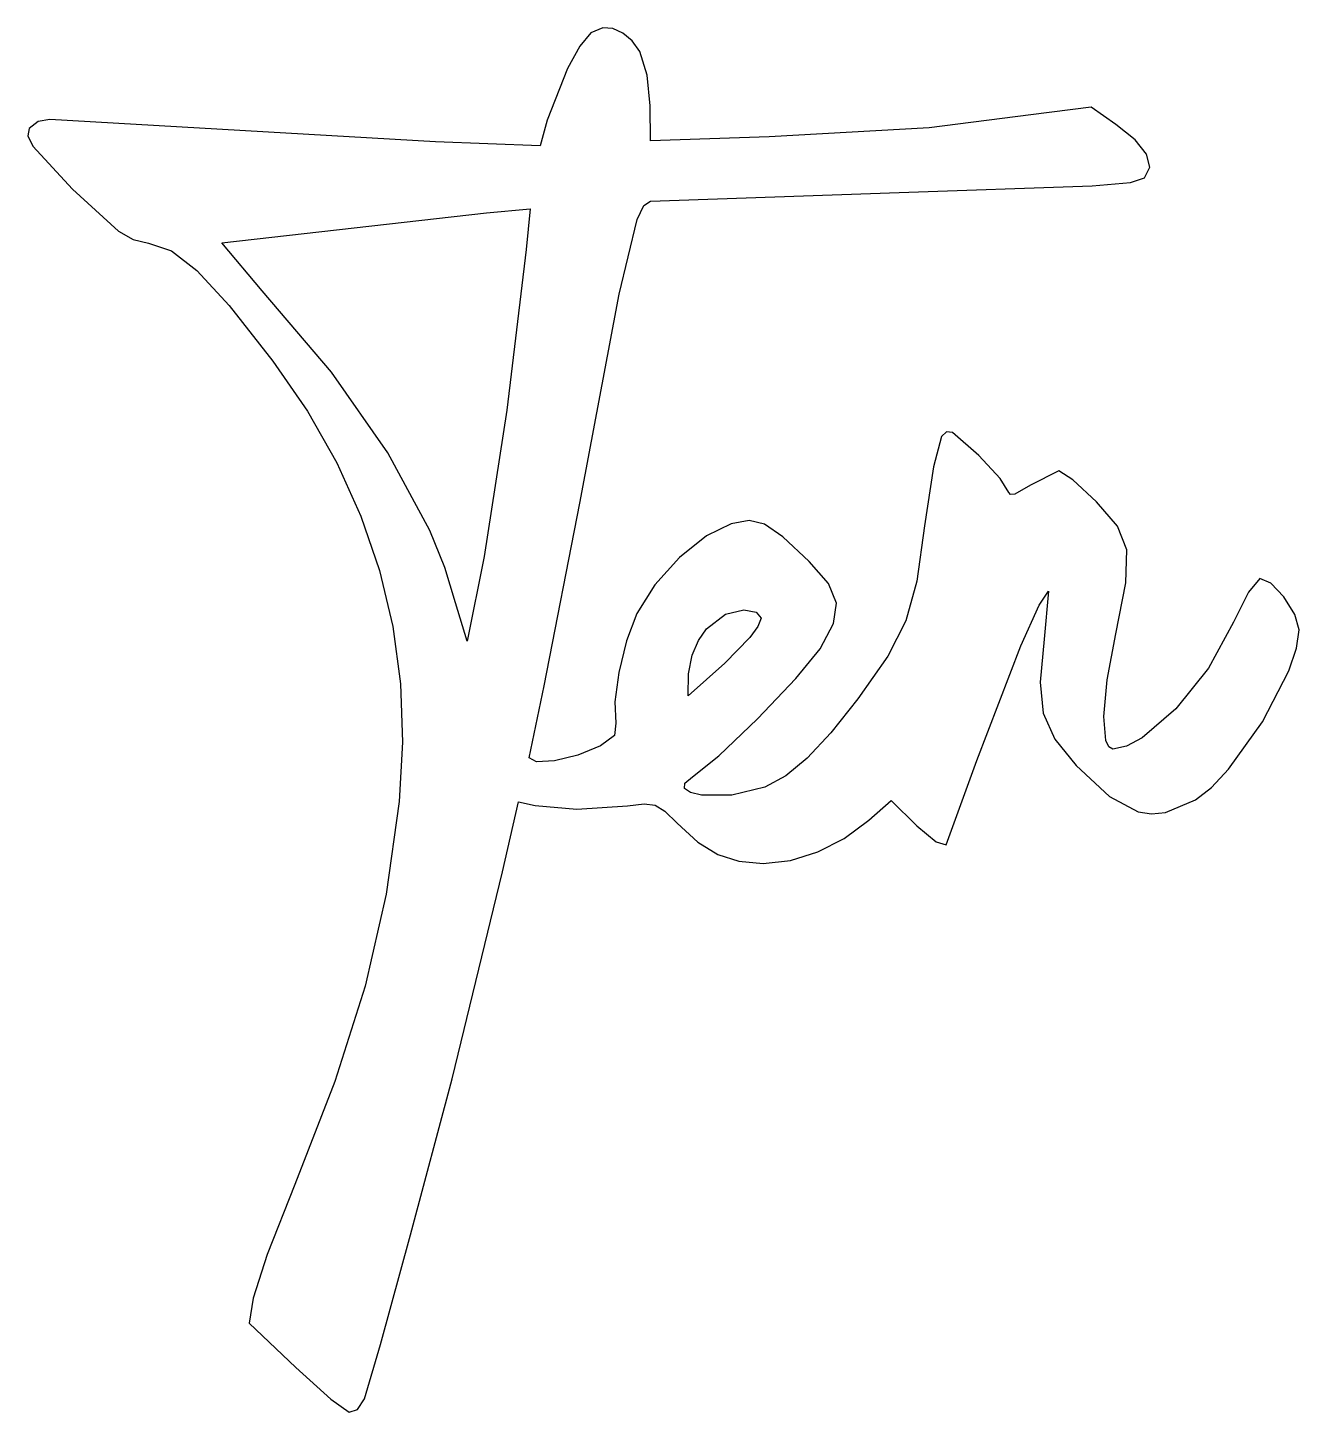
# Model space of a CAD drawing. Extents: x 17.9 to 78.5, y 2.8 to 68.8.
import ezdxf

# ---------------------------------------------------------------- set-up
doc = ezdxf.new("R2010")
doc.units = 0

msp = doc.modelspace()

# ---------------------------------------------------------------- linework, layer by layer
at = {"layer": 'layer2'}
for p, q in [((45.2795, 68.8005), (44.706237, 68.558517)), ((45.279502, 68.800451), (45.2795, 68.8005)), ((45.759669, 68.759741), (45.279502, 68.800451)), ((46.239156, 68.54576), (45.759669, 68.759741)), ((44.706237, 68.558517), (44.189645, 67.912737)), ((46.678548, 68.173732), (46.239156, 68.54576)), ((47.038432, 67.658881), (46.678548, 68.173732)), ((44.189645, 67.912737), (43.597695, 66.856348)), ((47.392621, 66.538531), (47.038432, 67.658881)), ((43.597695, 66.856348), (42.627607, 64.392987)), ((47.537832, 65.080851), (47.392621, 66.538531)), ((47.55437, 63.416181), (47.537832, 65.080851)), ((65.666204, 64.650408), (60.8188, 64.0374)), ((68.537484, 65.017517), (65.666204, 64.650408)), ((69.722044, 64.196207), (68.537484, 65.017517)), ((17.961257, 63.996661), (17.886194, 63.656044)), ((18.377924, 64.329182), (17.961257, 63.996661)), ((18.945727, 64.423853), (18.377924, 64.329182)), ((37.307827, 63.362213), (18.945727, 64.423853)), ((42.627607, 64.392987), (42.300737, 63.178107)), ((60.8188, 64.0374), (53.19881, 63.604145)), ((70.634171, 63.456392), (69.722044, 64.196207)), ((17.886194, 63.656044), (18.134393, 63.160884)), ((42.300737, 63.178107), (37.307827, 63.362213)), ((53.19881, 63.604145), (47.55437, 63.416181)), ((71.174675, 62.769181), (70.634171, 63.456392)), ((18.134393, 63.160884), (20.025557, 61.113261)), ((71.330067, 62.159654), (71.174675, 62.769181)), ((71.086854, 61.652897), (71.330067, 62.159654)), ((68.591354, 61.26244), (70.420307, 61.432272)), ((70.420307, 61.432272), (71.086854, 61.652897)), ((20.025557, 61.113261), (22.208297, 59.103075)), ((47.554454, 60.54275), (59.395054, 60.952303)), ((59.395054, 60.952303), (68.591354, 61.26244)), ((39.748615, 59.98281), (41.82063, 60.17564)), ((41.82063, 60.17564), (41.628256, 58.23977)), ((46.925244, 59.663425), (47.229624, 60.321958)), ((47.229624, 60.321958), (47.554454, 60.54275)), ((27.133515, 58.55461), (39.748615, 59.98281)), ((46.066174, 56.10327), (46.925244, 59.663425)), ((22.208297, 59.103075), (22.916076, 58.712763)), ((22.916076, 58.712763), (23.645387, 58.534681)), ((23.645387, 58.534681), (24.741491, 58.162062)), ((24.741491, 58.162062), (25.947048, 57.239964)), ((29.047885, 56.26707), (27.133515, 58.55461)), ((41.628256, 58.23977), (40.710753, 50.585462)), ((25.947048, 57.239964), (27.480823, 55.56073)), ((32.353403, 52.394848), (29.047885, 56.26707)), ((44.179364, 46.14337), (46.066174, 56.10327)), ((27.480823, 55.56073), (29.561577, 52.916701)), ((29.561577, 52.916701), (31.217839, 50.529339)), ((35.040885, 48.546255), (32.353403, 52.394848)), ((31.217839, 50.529339), (32.618233, 48.067058)), ((40.710753, 50.585462), (39.631756, 43.60947)), ((61.646643, 49.549034), (61.41192, 49.327649)), ((61.941955, 49.511537), (61.646643, 49.549034)), ((63.20006, 48.41153), (61.941955, 49.511537)), ((61.41192, 49.327649), (61.027447, 47.874658)), ((37.034842, 44.842869), (35.040885, 48.546255)), ((64.209106, 47.318335), (63.20006, 48.41153)), ((32.618233, 48.067058), (33.761659, 45.533709)), ((61.027447, 47.874658), (60.608251, 45.062349)), ((67.0062, 47.6955), (65.65572, 46.998214)), ((67.666635, 47.257719), (67.0062, 47.6955)), ((64.62881, 46.65646), (64.209106, 47.318335)), ((65.65572, 46.998214), (64.900927, 46.580178)), ((68.800978, 46.20505), (67.666635, 47.257719)), ((64.698763, 46.554638), (64.62881, 46.65646)), ((64.900927, 46.580178), (64.698763, 46.554638)), ((69.800238, 45.049878), (68.800978, 46.20505)), ((33.761659, 45.533709), (34.647018, 42.933146)), ((42.492644, 37.44024), (44.179364, 46.14337)), ((51.398564, 45.164884), (50.215564, 44.586521)), ((52.251664, 45.316414), (51.398564, 45.164884)), ((52.983913, 45.149758), (52.251664, 45.316414)), ((53.852697, 44.540322), (52.983913, 45.149758)), ((60.608251, 45.062349), (60.233613, 42.433403)), ((70.242117, 43.916907), (69.800238, 45.049878)), ((37.748158, 43.083623), (37.034842, 44.842869)), ((50.215564, 44.586521), (48.937663, 43.553697)), ((55.115404, 43.363514), (53.852697, 44.540322)), ((39.631756, 43.60947), (38.824779, 39.57734)), ((48.937663, 43.553697), (47.764633, 42.256284)), ((70.191906, 42.356771), (70.242117, 43.916907)), ((34.647018, 42.933146), (35.273212, 40.269221)), ((38.259785, 41.40627), (37.748158, 43.083623)), ((56.033971, 42.317265), (55.115404, 43.363514)), ((47.764633, 42.256284), (46.896244, 40.884154)), ((56.412798, 41.38959), (56.033971, 42.317265)), ((60.233613, 42.433403), (59.717186, 40.544128)), ((69.714892, 39.9201), (70.191906, 42.356771)), ((76.5764, 42.56044), (76.036593, 41.912838)), ((77.095951, 42.337947), (76.5764, 42.56044)), ((77.717581, 41.680505), (77.095951, 42.337947)), ((66.062938, 41.293688), (66.50842, 41.959017)), ((66.50842, 41.959017), (66.306123, 39.664307)), ((76.036593, 41.912838), (75.32569, 40.47685)), ((78.238946, 40.85132), (77.717581, 41.680505)), ((38.824779, 39.57734), (38.259785, 41.40627)), ((51.13256, 40.857915), (52.005939, 41.07104)), ((52.00593, 41.07104), (52.584325, 40.957201)), ((52.005939, 41.07104), (52.00593, 41.07104)), ((52.584325, 40.957201), (52.817869, 40.667)), ((56.273151, 40.411352), (56.412798, 41.38959)), ((65.189515, 39.357885), (66.062938, 41.293688)), ((35.273212, 40.269221), (35.639141, 37.545787)), ((46.896244, 40.884154), (46.406001, 39.58425)), ((50.220244, 40.166639), (51.13256, 40.857915)), ((52.672472, 40.277989), (52.281095, 39.750982)), ((52.817869, 40.667), (52.672472, 40.277989)), ((55.636301, 39.213414), (56.273151, 40.411352)), ((59.717186, 40.544128), (58.850751, 38.855866)), ((75.32569, 40.47685), (74.129983, 38.285245)), ((78.4577, 40.1136), (78.238946, 40.85132)), ((46.406001, 39.58425), (46.038009, 38.087486)), ((49.536176, 38.901836), (49.83298, 39.611889)), ((49.83298, 39.611889), (50.220244, 40.166639)), ((52.281095, 39.750982), (51.087562, 38.517059)), ((66.306123, 39.664307), (66.114529, 37.627369)), ((69.310947, 37.726007), (69.714892, 39.9201)), ((78.323491, 39.234397), (78.4577, 40.1136)), ((54.478333, 37.796356), (55.636301, 39.213414)), ((63.09199, 33.880967), (65.189515, 39.357885)), ((77.953375, 38.157366), (78.323491, 39.234397)), ((51.087562, 38.517059), (49.347539, 36.96813)), ((49.36323, 38.024557), (49.536176, 38.901836)), ((58.850751, 38.855866), (57.426091, 36.829959)), ((74.129983, 38.285245), (72.582524, 36.345569)), ((46.038009, 38.087486), (45.848469, 36.686261)), ((49.347539, 36.96813), (49.36323, 38.024557)), ((52.657074, 35.880525), (54.478333, 37.796356)), ((66.114529, 37.627369), (66.256925, 36.13542)), ((69.151807, 35.987656), (69.310947, 37.726007)), ((76.700475, 35.729175), (77.953375, 38.157366)), ((35.639141, 37.545787), (35.743705, 34.766696)), ((41.7689, 34.0194), (42.492644, 37.44024)), ((45.848469, 36.686261), (45.893584, 35.672974)), ((57.426091, 36.829959), (56.140303, 35.202433)), ((72.582524, 36.345569), (70.9706, 34.960096)), ((45.893584, 35.672974), (45.843658, 35.073501)), ((50.806555, 34.103583), (52.657074, 35.880525)), ((66.256925, 36.13542), (66.805776, 34.903237)), ((69.240862, 34.843277), (69.151807, 35.987656)), ((75.089114, 33.467746), (76.700475, 35.729175)), ((45.843658, 35.073501), (45.177005, 34.583224)), ((56.140303, 35.202433), (55.017978, 33.999289)), ((35.743705, 34.766696), (35.585807, 31.935801)), ((45.177005, 34.583224), (44.096724, 34.147674)), ((66.805776, 34.903237), (67.833543, 33.645597)), ((69.379521, 34.537024), (69.240862, 34.843277)), ((69.5815, 34.4311), (69.379521, 34.537024)), ((70.230241, 34.569646), (69.5815, 34.4311)), ((70.9706, 34.960096), (70.230241, 34.569646)), ((42.118828, 33.820493), (41.7689, 34.0194)), ((42.986051, 33.878341), (42.118828, 33.820493)), ((44.096724, 34.147674), (42.986051, 33.878341)), ((49.560811, 33.103194), (50.806555, 34.103583)), ((55.017978, 33.999289), (53.992183, 33.15673)), ((61.63844, 29.871977), (63.09199, 33.880967)), ((67.833543, 33.645597), (69.421911, 32.169695)), ((49.182091, 32.804883), (49.560811, 33.103194)), ((53.992183, 33.15673), (52.995981, 32.610959)), ((74.27092, 32.599166), (75.089114, 33.467746)), ((49.170096, 32.55476), (49.182091, 32.804883)), ((49.45691, 32.362557), (49.170096, 32.55476)), ((49.974615, 32.238006), (49.45691, 32.362557)), ((52.995981, 32.610959), (51.431024, 32.230787)), ((73.509403, 32.011797), (74.27092, 32.599166)), ((35.585807, 31.935801), (34.958893, 27.513247)), ((40.503198, 28.590411), (41.266631, 31.921951)), ((41.266631, 31.921951), (42.05928, 31.748317)), ((42.05928, 31.748317), (44.037044, 31.566716)), ((44.037044, 31.566716), (46.45136, 31.73398)), ((46.45136, 31.73398), (47.24926, 31.818508)), ((47.24926, 31.818508), (47.780789, 31.752792)), ((47.780789, 31.752792), (48.240848, 31.46807)), ((51.431024, 32.230787), (49.974615, 32.238006)), ((57.95632, 31.046613), (59.01631, 31.977615)), ((59.01631, 31.977615), (60.23725, 30.778725)), ((69.421911, 32.169695), (70.777009, 31.440113)), ((72.079339, 31.404824), (73.509403, 32.011797)), ((48.240848, 31.46807), (48.82434, 30.895583)), ((56.784861, 30.178165), (57.95632, 31.046613)), ((70.777009, 31.440113), (71.423489, 31.338934)), ((71.423489, 31.338934), (72.079339, 31.404824)), ((48.82434, 30.895583), (49.801096, 30.001502)), ((60.23725, 30.778725), (61.161808, 30.004826)), ((49.801096, 30.001502), (50.752302, 29.412129)), ((55.519919, 29.531406), (56.784861, 30.178165)), ((61.161808, 30.004826), (61.63844, 29.871977)), ((50.752302, 29.412129), (51.763273, 29.087681)), ((51.763273, 29.087681), (52.91932, 28.988373)), ((52.91932, 28.988373), (54.213927, 29.12769)), ((54.213927, 29.12769), (55.519919, 29.531406)), ((38.112602, 18.725606), (40.503198, 28.590411)), ((34.958893, 27.513247), (33.95616, 23.129861)), ((33.95616, 23.129861), (32.52347, 18.587445)), ((32.52347, 18.587445), (30.606687, 13.687801)), ((36.119938, 11.288911), (38.112602, 18.725606)), ((30.606687, 13.687801), (29.285771, 10.349253)), ((34.697798, 6.067801), (36.119938, 11.288911)), ((29.285771, 10.349253), (28.625617, 8.267151)), ((28.625617, 8.267151), (28.435998, 7.079831)), ((28.435998, 7.079831), (30.657398, 4.962611)), ((33.934782, 3.478191), (34.697798, 6.067801)), ((30.657398, 4.962611), (32.319642, 3.463906)), ((32.319642, 3.463906), (33.196838, 2.833821)), ((33.588501, 2.968556), (33.934782, 3.478191)), ((33.196838, 2.833821), (33.588501, 2.968556))]:
    msp.add_line(p, q, dxfattribs=at)

doc.saveas('drawing.dxf')
